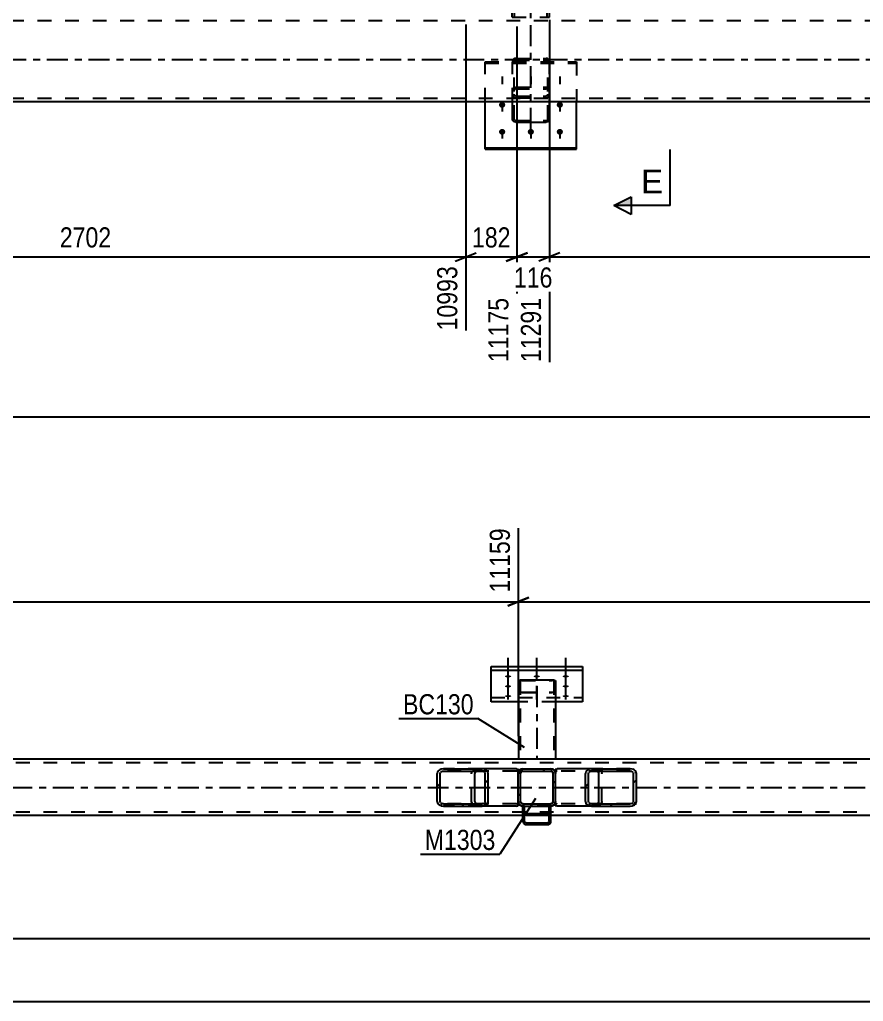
# Model space of a CAD drawing. Header units: millimetres. Extents: x 0 to 1189, y 0 to 841.
# Drawn here: x 416 to 535.9, y 386.8 to 526.3 of the extents above; entities that cross this region are included whole.
import ezdxf

# ---------------------------------------------------------------- set-up
doc = ezdxf.new("R2010")
doc.units = ezdxf.units.MM
doc.linetypes.add('DXK_LINE_DOT2', pattern=[3.9198, 1.9599, -1.9599])
doc.linetypes.add('DXK_LINE_DOT3', pattern=[5.9187, 2.979, -0.9799, 0.9799, -0.9799])
doc.styles.add('Arial', font='ARIAL.TTF', dxfattribs={"height": 0.2})
doc.styles.add('Arial Narrow', font='ARIALN.TTF', dxfattribs={"height": 0.2})

# ---------------------------------------------------------------- blocks, each defined once
blk = doc.blocks.new('Part-814467843-4849 - 4692')
at = {"color": 7, "linetype": 'DXK_LINE_DOT3'}
blk.add_line((488.68, 516.65), (488.68, 652.25), dxfattribs=at)
at = {"color": 7, "linetype": 'DXK_LINE_DOT2'}
for p, q in [((491.32, 642.25), (486.04, 642.25)), ((486.04, 641.59), (486.04, 642.25)), ((486.36, 526.65), (486.36, 642.25)), ((491, 526.65), (491, 642.25)), ((491.32, 641.59), (491.32, 642.25)), ((486.04, 526.65), (486.04, 527.31)), ((491.32, 526.65), (491.32, 527.31)), ((486.04, 526.65), (491.32, 526.65))]:
    blk.add_line(p, q, dxfattribs=at)
at = {"color": 2, "linetype": 'Continuous'}
for p, q in [((486.04, 527.31), (486.04, 641.59)), ((491.32, 527.31), (491.32, 641.59))]:
    blk.add_line(p, q, dxfattribs=at)
blk = doc.blocks.new('Part-814467843-4962 - 4692')
at = {"color": 7, "linetype": 'DXK_LINE_DOT2'}
for p, q in [((1047.69, 526.17), (118.04, 526.17)), ((1047.69, 515.13), (118.04, 515.13))]:
    blk.add_line(p, q, dxfattribs=at)
at = {"color": 7, "linetype": 'DXK_LINE_DOT3'}
blk.add_line((118.04, 520.65), (1047.69, 520.65), dxfattribs=at)
at = {"color": 2, "linetype": 'Continuous'}
blk.add_line((1042.89, 514.65), (118.04, 514.65), dxfattribs=at)
blk = doc.blocks.new('Bolt-814467843-5006 - 4692')
at = {"linetype": 'Continuous'}
for points in [[(484.59, 513.8), (484.5, 513.81), (484.42, 513.83), (484.34, 513.88), (484.27, 513.93), (484.21, 514), (484.18, 514.08), (484.16, 514.17), (484.16, 514.25), (484.18, 514.34), (484.21, 514.42), (484.27, 514.49), (484.34, 514.55), (484.42, 514.59), (484.5, 514.62), (484.59, 514.63), (484.69, 514.62), (484.77, 514.59), (484.85, 514.55), (484.92, 514.49), (484.98, 514.42), (485.01, 514.34), (485.03, 514.25), (485.03, 514.17), (485.01, 514.08), (484.98, 514), (484.92, 513.93), (484.85, 513.88), (484.77, 513.83), (484.69, 513.81)], [(492.79, 513.8), (492.7, 513.81), (492.62, 513.83), (492.54, 513.88), (492.47, 513.93), (492.41, 514), (492.38, 514.08), (492.36, 514.17), (492.36, 514.25), (492.38, 514.34), (492.41, 514.42), (492.47, 514.49), (492.54, 514.55), (492.62, 514.59), (492.7, 514.62), (492.79, 514.63), (492.89, 514.62), (492.97, 514.59), (493.05, 514.55), (493.12, 514.49), (493.18, 514.42), (493.21, 514.34), (493.23, 514.25), (493.23, 514.17), (493.21, 514.08), (493.18, 514), (493.12, 513.93), (493.05, 513.88), (492.97, 513.83), (492.89, 513.81)], [(484.59, 509.96), (484.5, 509.97), (484.42, 510), (484.34, 510.04), (484.27, 510.1), (484.21, 510.17), (484.18, 510.25), (484.16, 510.33), (484.16, 510.42), (484.18, 510.51), (484.21, 510.58), (484.27, 510.65), (484.34, 510.71), (484.42, 510.76), (484.5, 510.78), (484.59, 510.79), (484.69, 510.78), (484.77, 510.76), (484.85, 510.71), (484.92, 510.65), (484.98, 510.58), (485.01, 510.51), (485.03, 510.42), (485.03, 510.33), (485.01, 510.25), (484.98, 510.17), (484.92, 510.1), (484.85, 510.04), (484.77, 510), (484.69, 509.97)], [(488.67, 509.96), (488.58, 509.97), (488.5, 510), (488.42, 510.04), (488.35, 510.1), (488.29, 510.17), (488.26, 510.25), (488.24, 510.33), (488.24, 510.42), (488.26, 510.51), (488.29, 510.58), (488.35, 510.65), (488.42, 510.71), (488.5, 510.76), (488.58, 510.78), (488.67, 510.79), (488.77, 510.78), (488.85, 510.76), (488.93, 510.71), (489, 510.65), (489.06, 510.58), (489.09, 510.51), (489.11, 510.42), (489.11, 510.33), (489.09, 510.25), (489.06, 510.17), (489, 510.1), (488.93, 510.04), (488.85, 510), (488.77, 509.97)], [(492.79, 509.96), (492.7, 509.97), (492.62, 510), (492.54, 510.04), (492.47, 510.1), (492.41, 510.17), (492.38, 510.25), (492.36, 510.33), (492.36, 510.42), (492.38, 510.51), (492.41, 510.58), (492.47, 510.65), (492.54, 510.71), (492.62, 510.76), (492.7, 510.78), (492.79, 510.79), (492.89, 510.78), (492.97, 510.76), (493.05, 510.71), (493.12, 510.65), (493.18, 510.58), (493.21, 510.51), (493.23, 510.42), (493.23, 510.33), (493.21, 510.25), (493.18, 510.17), (493.12, 510.1), (493.05, 510.04), (492.97, 510), (492.89, 509.97)]]:
    blk.add_hatch(color=1, dxfattribs=at).paths.add_polyline_path(points)
at = {"color": 1, "linetype": 'DXK_LINE_DOT2'}
for p, q in [((484.59, 518.26), (484.59, 517.13)), ((488.67, 518.26), (488.67, 517.13)), ((492.79, 518.26), (492.79, 517.13))]:
    blk.add_line(p, q, dxfattribs=at)
at = {"color": 1, "linetype": 'Continuous'}
for p, q in [((484.59, 514.39), (484.59, 513.25)), ((492.79, 514.39), (492.79, 513.25)), ((484.59, 510.56), (484.59, 509.42)), ((488.67, 510.56), (488.67, 509.42)), ((492.79, 510.56), (492.79, 509.42))]:
    blk.add_line(p, q, dxfattribs=at)
blk = doc.blocks.new('Part-814467843-5013 - 4692')
at = {"color": 7, "linetype": 'DXK_LINE_DOT2'}
for p, q in [((486.09, 520.5), (486.05, 520.3)), ((486.05, 514.65), (486.05, 520.3)), ((486.29, 520.3), (486.31, 520.4)), ((486.29, 512.2), (486.29, 520.3)), ((486.31, 520.4), (486.36, 520.49)), ((486.53, 520.82), (486.35, 520.78)), ((486.36, 520.49), (486.44, 520.54)), ((486.44, 520.54), (486.53, 520.56)), ((486.53, 520.82), (490.85, 520.82)), ((486.53, 520.56), (490.85, 520.56)), ((491.04, 520.78), (490.85, 520.82)), ((490.85, 520.56), (490.95, 520.54)), ((490.95, 520.54), (491.02, 520.49)), ((491.02, 520.49), (491.08, 520.4)), ((491.08, 520.4), (491.09, 520.3)), ((491.09, 512.2), (491.09, 520.3)), ((491.33, 520.3), (491.3, 520.5)), ((491.33, 514.65), (491.33, 520.3)), ((486.05, 516.26), (486.09, 516.43)), ((486.09, 516.43), (486.19, 516.58)), ((486.19, 516.58), (486.35, 516.68)), ((486.31, 516.35), (486.29, 516.26)), ((486.36, 516.42), (486.31, 516.35)), ((486.35, 516.68), (486.53, 516.71)), ((486.44, 516.47), (486.36, 516.42)), ((486.53, 516.49), (486.44, 516.47)), ((486.53, 516.71), (490.85, 516.71)), ((486.53, 516.49), (490.85, 516.49)), ((490.85, 516.71), (491.04, 516.68)), ((490.95, 516.47), (490.85, 516.49)), ((491.02, 516.42), (490.95, 516.47)), ((491.08, 516.35), (491.02, 516.42)), ((491.04, 516.68), (491.19, 516.58)), ((491.09, 516.26), (491.08, 516.35)), ((491.19, 516.58), (491.3, 516.43)), ((491.3, 516.43), (491.33, 516.26)), ((486.05, 515.71), (486.09, 515.51)), ((486.31, 515.61), (486.29, 515.71)), ((486.36, 515.53), (486.31, 515.61)), ((486.35, 515.24), (486.53, 515.2)), ((486.44, 515.47), (486.36, 515.53)), ((486.53, 515.45), (486.44, 515.47)), ((486.53, 515.45), (490.85, 515.45)), ((486.53, 515.2), (490.85, 515.2)), ((490.95, 515.47), (490.85, 515.45)), ((490.85, 515.2), (491.04, 515.24)), ((491.02, 515.53), (490.95, 515.47)), ((491.08, 515.61), (491.02, 515.53)), ((491.09, 515.71), (491.08, 515.61)), ((491.3, 515.51), (491.33, 515.71)), ((486.29, 512.2), (486.31, 512.11)), ((486.31, 512.11), (486.36, 512.04)), ((486.36, 512.04), (486.44, 511.99)), ((486.44, 511.99), (486.53, 511.98)), ((486.53, 511.98), (490.85, 511.98)), ((490.85, 511.98), (490.95, 511.99)), ((490.95, 511.99), (491.02, 512.04)), ((491.02, 512.04), (491.08, 512.11)), ((491.08, 512.11), (491.09, 512.2))]:
    blk.add_line(p, q, dxfattribs=at)
at = {"color": 7, "linetype": 'DXK_LINE_DOT3'}
blk.add_line((488.69, 510.81), (488.69, 521.43), dxfattribs=at)
at = {"color": 2, "linetype": 'Continuous'}
for p, q in [((486.05, 512.2), (486.05, 514.65)), ((491.33, 512.2), (491.33, 514.65)), ((486.09, 512.03), (486.05, 512.2)), ((486.19, 511.88), (486.09, 512.03)), ((491.3, 512.03), (491.19, 511.88)), ((491.33, 512.2), (491.3, 512.03)), ((486.35, 511.78), (486.19, 511.88)), ((486.53, 511.75), (486.35, 511.78)), ((486.53, 511.75), (490.85, 511.75)), ((491.04, 511.78), (490.85, 511.75)), ((491.19, 511.88), (491.04, 511.78))]:
    blk.add_line(p, q, dxfattribs=at)
at = {"color": 7, "linetype": 'DXK_LINE_DOT2'}
for centre, start, end in [((486.55, 520.32), 114.3199, 159.2417), ((490.83, 520.32), 20.7583, 65.6801), ((486.55, 515.69), 200.7583, 245.6801), ((490.83, 515.69), 294.3199, 339.2417)]:
    blk.add_arc(centre, 0.496, start, end, dxfattribs=at)
blk = doc.blocks.new('Part-814467843-5017 - 4692')
at = {"color": 7, "linetype": 'DXK_LINE_DOT2'}
for p, q in [((482.19, 520.34), (495.19, 520.34)), ((482.19, 514.65), (482.19, 520.34)), ((495.19, 520.34), (495.19, 514.65)), ((482.19, 520.12), (495.19, 520.12))]:
    blk.add_line(p, q, dxfattribs=at)
at = {"color": 2, "linetype": 'Continuous'}
for p, q in [((482.19, 507.9), (482.19, 514.65)), ((495.19, 507.9), (495.19, 514.65)), ((482.19, 508.12), (495.19, 508.12)), ((482.19, 507.9), (495.19, 507.9))]:
    blk.add_line(p, q, dxfattribs=at)
blk = doc.blocks.new('Part-814467843-3594 - 3563')
at = {"linetype": 'Continuous'}
h = blk.add_hatch(dxfattribs=at)
h.set_pattern_fill('', scale=0.7, style=0, pattern_type=0)
h.set_pattern_definition([(45, (491.7732, 414.6427), (-1.57154, 1.57154), [])])
h.paths.add_polyline_path([(491.53, 414.59), (491.77, 414.64), (491.98, 414.78), (492.12, 414.99), (492.17, 415.23), (492.17, 419.23), (492.12, 419.48), (491.98, 419.69), (491.77, 419.83), (491.53, 419.87), (487.53, 419.87), (487.28, 419.83), (487.08, 419.69), (486.94, 419.48), (486.89, 419.23), (486.89, 415.23), (486.94, 414.99), (487.08, 414.78), (487.28, 414.64), (487.53, 414.59)])
h.paths.add_polyline_path([(487.41, 414.94), (487.3, 415.01), (487.23, 415.11), (487.21, 415.23), (487.21, 419.23), (487.23, 419.36), (487.3, 419.46), (487.41, 419.53), (487.53, 419.55), (491.53, 419.55), (491.65, 419.53), (491.75, 419.46), (491.82, 419.36), (491.85, 419.23), (491.85, 415.23), (491.82, 415.11), (491.75, 415.01), (491.65, 414.94), (491.53, 414.91), (487.53, 414.91)])
at = {"color": 7, "linetype": 'DXK_LINE_DOT2'}
for p, q in [((487.28, 419.83), (487.53, 419.87)), ((487.53, 419.87), (491.53, 419.87)), ((491.53, 419.87), (491.77, 419.83)), ((486.89, 419.23), (486.94, 419.48)), ((486.89, 415.23), (486.89, 419.23)), ((487.23, 419.36), (487.21, 419.23)), ((487.21, 415.23), (487.21, 419.23)), ((487.53, 419.55), (487.41, 419.53)), ((487.53, 419.55), (491.53, 419.55)), ((491.65, 419.53), (491.53, 419.55)), ((491.85, 419.23), (491.82, 419.36)), ((491.85, 415.23), (491.85, 419.23)), ((492.12, 419.48), (492.17, 419.23)), ((492.17, 415.23), (492.17, 419.23)), ((486.94, 414.99), (486.89, 415.23)), ((487.21, 415.23), (487.23, 415.11)), ((487.53, 414.59), (487.28, 414.64)), ((487.41, 414.94), (487.53, 414.91)), ((487.53, 414.91), (491.53, 414.91)), ((491.53, 414.59), (487.53, 414.59)), ((491.53, 414.91), (491.65, 414.94)), ((491.77, 414.64), (491.53, 414.59)), ((491.82, 415.11), (491.85, 415.23)), ((492.17, 415.23), (492.12, 414.99))]:
    blk.add_line(p, q, dxfattribs=at)
at = {"color": 2, "linetype": 'Continuous'}
for p, q in [((487.53, 419.87), (487.28, 419.83)), ((487.53, 419.87), (491.53, 419.87)), ((491.77, 419.83), (491.53, 419.87)), ((486.94, 419.48), (486.89, 419.23)), ((486.89, 415.23), (486.89, 419.23)), ((487.21, 419.23), (487.23, 419.36)), ((487.21, 415.23), (487.21, 419.23)), ((487.41, 419.53), (487.53, 419.55)), ((487.53, 419.55), (491.53, 419.55)), ((491.53, 419.55), (491.65, 419.53)), ((491.82, 419.36), (491.85, 419.23)), ((491.85, 415.23), (491.85, 419.23)), ((492.17, 419.23), (492.12, 419.48)), ((492.17, 415.23), (492.17, 419.23)), ((486.89, 415.23), (486.94, 414.99)), ((487.23, 415.11), (487.21, 415.23)), ((487.28, 414.64), (487.53, 414.59)), ((487.53, 414.91), (487.41, 414.94)), ((487.53, 414.91), (491.53, 414.91)), ((487.53, 414.59), (491.53, 414.59)), ((491.65, 414.94), (491.53, 414.91)), ((491.53, 414.59), (491.77, 414.64)), ((491.85, 415.23), (491.82, 415.11)), ((492.12, 414.99), (492.17, 415.23))]:
    blk.add_line(p, q, dxfattribs=at)
at = {"color": 7, "linetype": 'DXK_LINE_DOT3'}
blk.add_line((489.53, 417.23), (489.53, 417.23), dxfattribs=at)
at = {"color": 7, "linetype": 'DXK_LINE_DOT2'}
for centre, radius, start, end in [((487.53, 419.23), 0.64, 112.5, 157.5), ((487.53, 419.23), 0.32, 112.5, 157.5), ((491.53, 419.23), 0.32, 22.5, 67.5), ((491.53, 419.23), 0.64, 22.5, 67.5), ((487.53, 415.23), 0.64, 202.5, 247.5), ((487.53, 415.23), 0.32, 202.5, 247.5), ((491.53, 415.23), 0.32, 292.5, 337.5), ((491.53, 415.23), 0.64, 292.5, 337.5)]:
    blk.add_arc(centre, radius, start, end, dxfattribs=at)
at = {"color": 2, "linetype": 'Continuous'}
for centre, radius, start, end in [((487.53, 419.23), 0.64, 112.5, 157.5), ((487.53, 419.23), 0.32, 112.5, 157.5), ((491.53, 419.23), 0.32, 22.5, 67.5), ((491.53, 419.23), 0.64, 22.5, 67.5), ((487.53, 415.23), 0.64, 202.5, 247.5), ((487.53, 415.23), 0.32, 202.5, 247.5), ((491.53, 415.23), 0.32, 292.5, 337.5), ((491.53, 415.23), 0.64, 292.5, 337.5)]:
    blk.add_arc(centre, radius, start, end, dxfattribs=at)
blk = doc.blocks.new('Bolt-814467843-3668 - 3563')
at = {"linetype": 'Continuous'}
for points in [[(485.44, 433.16), (485.53, 433.16), (485.62, 433.15), (485.7, 433.13), (485.76, 433.11), (485.82, 433.09), (485.86, 433.06), (485.88, 433.03), (485.88, 432.99), (485.86, 432.96), (485.82, 432.93), (485.76, 432.91), (485.7, 432.89), (485.62, 432.87), (485.53, 432.86), (485.44, 432.86), (485.35, 432.86), (485.26, 432.87), (485.18, 432.89), (485.11, 432.91), (485.06, 432.93), (485.02, 432.96), (485, 432.99), (485, 433.03), (485.02, 433.06), (485.06, 433.09), (485.11, 433.11), (485.18, 433.13), (485.26, 433.15), (485.35, 433.16)], [(489.52, 433.16), (489.61, 433.16), (489.7, 433.15), (489.78, 433.13), (489.84, 433.11), (489.9, 433.09), (489.94, 433.06), (489.96, 433.03), (489.96, 432.99), (489.94, 432.96), (489.9, 432.93), (489.84, 432.91), (489.78, 432.89), (489.7, 432.87), (489.61, 432.86), (489.52, 432.86), (489.43, 432.86), (489.34, 432.87), (489.26, 432.89), (489.19, 432.91), (489.14, 432.93), (489.1, 432.96), (489.08, 432.99), (489.08, 433.03), (489.1, 433.06), (489.14, 433.09), (489.19, 433.11), (489.26, 433.13), (489.34, 433.15), (489.43, 433.16)], [(493.64, 433.16), (493.73, 433.16), (493.82, 433.15), (493.9, 433.13), (493.96, 433.11), (494.02, 433.09), (494.06, 433.06), (494.08, 433.03), (494.08, 432.99), (494.06, 432.96), (494.02, 432.93), (493.96, 432.91), (493.9, 432.89), (493.82, 432.87), (493.73, 432.86), (493.64, 432.86), (493.55, 432.86), (493.46, 432.87), (493.38, 432.89), (493.31, 432.91), (493.26, 432.93), (493.22, 432.96), (493.2, 432.99), (493.2, 433.03), (493.22, 433.06), (493.26, 433.09), (493.31, 433.11), (493.38, 433.13), (493.46, 433.15), (493.55, 433.16)], [(485.44, 431.75), (485.53, 431.75), (485.62, 431.74), (485.7, 431.72), (485.76, 431.7), (485.82, 431.68), (485.86, 431.65), (485.88, 431.62), (485.88, 431.58), (485.86, 431.55), (485.82, 431.53), (485.76, 431.5), (485.7, 431.48), (485.62, 431.46), (485.53, 431.45), (485.44, 431.45), (485.35, 431.45), (485.26, 431.46), (485.18, 431.48), (485.11, 431.5), (485.06, 431.53), (485.02, 431.55), (485, 431.58), (485, 431.62), (485.02, 431.65), (485.06, 431.68), (485.11, 431.7), (485.18, 431.72), (485.26, 431.74), (485.35, 431.75)], [(493.64, 431.75), (493.73, 431.75), (493.82, 431.74), (493.9, 431.72), (493.96, 431.7), (494.02, 431.68), (494.06, 431.65), (494.08, 431.62), (494.08, 431.58), (494.06, 431.55), (494.02, 431.53), (493.96, 431.5), (493.9, 431.48), (493.82, 431.46), (493.73, 431.45), (493.64, 431.45), (493.55, 431.45), (493.46, 431.46), (493.38, 431.48), (493.31, 431.5), (493.26, 431.53), (493.22, 431.55), (493.2, 431.58), (493.2, 431.62), (493.22, 431.65), (493.26, 431.68), (493.31, 431.7), (493.38, 431.72), (493.46, 431.74), (493.55, 431.75)], [(485.44, 430.36), (485.53, 430.35), (485.62, 430.34), (485.7, 430.33), (485.76, 430.31), (485.82, 430.28), (485.86, 430.25), (485.88, 430.22), (485.88, 430.19), (485.86, 430.16), (485.82, 430.13), (485.76, 430.1), (485.7, 430.08), (485.62, 430.07), (485.53, 430.06), (485.44, 430.05), (485.35, 430.06), (485.26, 430.07), (485.18, 430.08), (485.11, 430.1), (485.06, 430.13), (485.02, 430.16), (485, 430.19), (485, 430.22), (485.02, 430.25), (485.06, 430.28), (485.11, 430.31), (485.18, 430.33), (485.26, 430.34), (485.35, 430.35)], [(493.64, 430.36), (493.73, 430.35), (493.82, 430.34), (493.9, 430.33), (493.96, 430.31), (494.02, 430.28), (494.06, 430.25), (494.08, 430.22), (494.08, 430.19), (494.06, 430.16), (494.02, 430.13), (493.96, 430.1), (493.9, 430.08), (493.82, 430.07), (493.73, 430.06), (493.64, 430.05), (493.55, 430.06), (493.46, 430.07), (493.38, 430.08), (493.31, 430.1), (493.26, 430.13), (493.22, 430.16), (493.2, 430.19), (493.2, 430.22), (493.22, 430.25), (493.26, 430.28), (493.31, 430.31), (493.38, 430.33), (493.46, 430.34), (493.55, 430.35)]]:
    blk.add_hatch(color=1, dxfattribs=at).paths.add_polyline_path(points)
at = {"color": 1, "linetype": 'Continuous'}
for p, q in [((485.44, 432.52), (485.44, 435.64)), ((489.52, 432.52), (489.52, 435.64)), ((493.64, 432.52), (493.64, 435.64)), ((485.44, 431.11), (485.44, 434.23)), ((493.64, 431.11), (493.64, 434.23)), ((485.44, 429.72), (485.44, 432.84)), ((493.64, 429.72), (493.64, 432.84))]:
    blk.add_line(p, q, dxfattribs=at)
at = {"color": 1, "linetype": 'DXK_LINE_DOT2'}
blk.add_line((489.52, 429.72), (489.52, 432.84), dxfattribs=at)
blk = doc.blocks.new('Part-814467843-3657 - 3563')
at = {"color": 2, "linetype": 'Continuous'}
for p, q in [((486.9, 432.35), (486.93, 432.41)), ((486.93, 432.41), (487.04, 432.46)), ((487.04, 432.46), (487.19, 432.5)), ((487.19, 432.5), (487.38, 432.51)), ((487.38, 432.51), (491.7, 432.51)), ((491.7, 432.51), (491.88, 432.5)), ((491.88, 432.5), (492.04, 432.46)), ((492.04, 432.46), (492.14, 432.41)), ((492.14, 432.41), (492.18, 432.35)), ((486.9, 432.35), (486.9, 421.23)), ((492.18, 432.35), (492.18, 421.23))]:
    blk.add_line(p, q, dxfattribs=at)
at = {"color": 7, "linetype": 'DXK_LINE_DOT2'}
for p, q in [((487.21, 432.4), (487.16, 432.38)), ((487.29, 432.42), (487.21, 432.4)), ((487.38, 432.43), (487.29, 432.42)), ((487.38, 432.43), (491.7, 432.43)), ((491.79, 432.42), (491.7, 432.43)), ((491.87, 432.4), (491.79, 432.42)), ((491.92, 432.38), (491.87, 432.4)), ((487.16, 432.38), (487.14, 432.35)), ((487.14, 432.35), (487.14, 421.23)), ((491.94, 432.35), (491.92, 432.38)), ((491.94, 432.35), (491.94, 421.23)), ((486.93, 430.81), (486.9, 430.87)), ((487.04, 430.75), (486.93, 430.81)), ((487.19, 430.72), (487.04, 430.75)), ((487.14, 430.87), (487.16, 430.84)), ((487.16, 430.84), (487.21, 430.81)), ((487.38, 430.7), (487.19, 430.72)), ((487.21, 430.81), (487.29, 430.79)), ((487.29, 430.79), (487.38, 430.79)), ((487.38, 430.79), (491.7, 430.79)), ((487.38, 430.7), (491.7, 430.7)), ((491.7, 430.79), (491.79, 430.79)), ((491.88, 430.72), (491.7, 430.7)), ((491.79, 430.79), (491.87, 430.81)), ((491.87, 430.81), (491.88, 430.82)), ((491.88, 430.82), (491.92, 430.84)), ((492.04, 430.75), (491.88, 430.72)), ((491.92, 430.84), (491.94, 430.87)), ((492.14, 430.81), (492.04, 430.75)), ((492.18, 430.87), (492.14, 430.81)), ((492.18, 421.23), (486.9, 421.23))]:
    blk.add_line(p, q, dxfattribs=at)
at = {"color": 7, "linetype": 'DXK_LINE_DOT3'}
blk.add_line((489.54, 431.61), (489.54, 421.23), dxfattribs=at)
blk = doc.blocks.new('Part-814467843-3683 - 3563')
at = {"color": 2, "linetype": 'Continuous'}
for p, q in [((483.04, 429.38), (483.04, 434.43)), ((483.04, 434.43), (496.04, 434.43)), ((496.04, 433.83), (483.04, 433.83)), ((496.04, 434.43), (496.04, 429.38)), ((486.9, 429.38), (483.04, 429.38)), ((496.04, 429.38), (492.18, 429.38))]:
    blk.add_line(p, q, dxfattribs=at)
at = {"color": 7, "linetype": 'DXK_LINE_DOT2'}
for p, q in [((483.04, 429.99), (496.04, 429.99)), ((492.18, 429.38), (486.9, 429.38))]:
    blk.add_line(p, q, dxfattribs=at)
blk = doc.blocks.new('Part-814467843-3692 - 3563')
at = {"color": 2, "linetype": 'Continuous'}
for p, q in [((1043.73, 421.23), (118.89, 421.23)), ((487.54, 413.23), (251.54, 413.23)), ((727.53, 413.23), (491.54, 413.23))]:
    blk.add_line(p, q, dxfattribs=at)
at = {"color": 7, "linetype": 'DXK_LINE_DOT2'}
for p, q in [((1048.53, 420.75), (118.89, 420.75)), ((1048.53, 413.71), (118.89, 413.71)), ((491.54, 413.23), (487.54, 413.23))]:
    blk.add_line(p, q, dxfattribs=at)
at = {"color": 7, "linetype": 'DXK_LINE_DOT3'}
blk.add_line((118.89, 417.23), (1048.53, 417.23), dxfattribs=at)
blk = doc.blocks.new('Part-814467843-3708 - 3563')
at = {"linetype": 'Continuous'}
h = blk.add_hatch(dxfattribs=at)
h.set_pattern_fill('', scale=0.7, style=0, pattern_type=0)
h.set_pattern_definition([(45, (491.2412, 411.988), (-1.5715, 1.5715), [])])
h.paths.add_polyline_path([(491.06, 411.95), (491.24, 411.99), (491.4, 412.1), (491.5, 412.26), (491.54, 412.45), (491.54, 414.59), (491.3, 414.59), (491.3, 412.45), (491.28, 412.35), (491.23, 412.27), (491.15, 412.22), (491.06, 412.2), (488.02, 412.2), (487.93, 412.22), (487.85, 412.27), (487.8, 412.35), (487.78, 412.45), (487.78, 414.59), (487.54, 414.59), (487.54, 412.45), (487.57, 412.26), (487.68, 412.1), (487.83, 411.99), (488.02, 411.95)])
at = {"color": 7, "linetype": 'DXK_LINE_DOT2'}
for p, q in [((487.54, 412.45), (487.54, 414.59)), ((487.54, 414.59), (487.78, 414.59)), ((487.78, 412.45), (487.78, 414.59)), ((491.3, 412.45), (491.3, 414.59)), ((491.3, 414.59), (491.54, 414.59)), ((491.54, 412.45), (491.54, 414.59)), ((487.57, 413.6), (487.54, 413.79)), ((488.02, 413.29), (487.83, 413.33)), ((488.02, 413.29), (491.06, 413.29)), ((491.24, 413.33), (491.06, 413.29)), ((491.54, 413.79), (491.5, 413.6))]:
    blk.add_line(p, q, dxfattribs=at)
at = {"color": 2, "linetype": 'Continuous'}
for p, q in [((487.54, 412.45), (487.54, 414.59)), ((487.78, 414.59), (487.54, 414.59)), ((487.78, 412.45), (487.78, 414.59)), ((491.54, 414.59), (491.3, 414.59)), ((491.3, 414.59), (491.3, 412.45)), ((491.54, 412.45), (491.54, 414.59)), ((487.78, 413.79), (487.8, 413.69)), ((487.8, 413.69), (487.85, 413.61)), ((487.85, 413.61), (487.93, 413.56)), ((487.93, 413.56), (488.02, 413.54)), ((488.02, 413.54), (491.06, 413.54)), ((491.06, 413.54), (491.15, 413.56)), ((491.15, 413.56), (491.23, 413.61)), ((491.23, 413.61), (491.28, 413.69)), ((491.28, 413.69), (491.3, 413.79)), ((487.54, 412.45), (487.57, 412.26)), ((487.8, 412.35), (487.78, 412.45)), ((487.85, 412.27), (487.8, 412.35)), ((487.83, 411.99), (488.02, 411.95)), ((487.93, 412.22), (487.85, 412.27)), ((488.02, 412.2), (487.93, 412.22)), ((488.02, 412.2), (491.06, 412.2)), ((488.02, 411.95), (491.06, 411.95)), ((491.15, 412.22), (491.06, 412.2)), ((491.06, 411.95), (491.24, 411.99)), ((491.23, 412.27), (491.15, 412.22)), ((491.28, 412.35), (491.23, 412.27)), ((491.3, 412.45), (491.28, 412.35)), ((491.5, 412.26), (491.54, 412.45))]:
    blk.add_line(p, q, dxfattribs=at)
at = {"color": 7, "linetype": 'DXK_LINE_DOT2'}
for centre, start, end in [((488.03, 413.78), 201.5867, 246.5656), ((491.05, 413.78), 293.4344, 338.4133)]:
    blk.add_arc(centre, 0.488, start, end, dxfattribs=at)
at = {"color": 2, "linetype": 'Continuous'}
for centre, start, end in [((488.03, 412.44), 201.5867, 246.5656), ((491.05, 412.44), 293.4344, 338.4133)]:
    blk.add_arc(centre, 0.488, start, end, dxfattribs=at)
blk = doc.blocks.new('Part-814467843-3760 - 3563')
at = {"linetype": 'Continuous'}
h = blk.add_hatch(dxfattribs=at)
h.set_pattern_fill('', scale=0.7, style=0, pattern_type=0)
h.set_pattern_definition([(45, (482.0726, 414.6427), (-1.57154, 1.57154), [])])
h.paths.add_polyline_path([(481.74, 414.59), (482.07, 414.64), (482.36, 414.78), (482.55, 414.99), (482.61, 415.23), (482.61, 419.23), (482.55, 419.48), (482.36, 419.69), (482.07, 419.83), (481.74, 419.87), (476.25, 419.87), (475.91, 419.83), (475.62, 419.69), (475.43, 419.48), (475.37, 419.23), (475.37, 415.23), (475.43, 414.99), (475.62, 414.78), (475.91, 414.64), (476.25, 414.59)])
h.paths.add_polyline_path([(476.08, 414.94), (475.93, 415.01), (475.84, 415.11), (475.81, 415.23), (475.81, 419.23), (475.84, 419.36), (475.93, 419.46), (476.08, 419.53), (476.25, 419.55), (481.74, 419.55), (481.9, 419.53), (482.05, 419.46), (482.14, 419.36), (482.18, 419.23), (482.18, 415.23), (482.14, 415.11), (482.05, 415.01), (481.9, 414.94), (481.74, 414.91), (476.25, 414.91)])
at = {"color": 2, "linetype": 'Continuous'}
for p, q in [((476.25, 419.87), (475.91, 419.83)), ((476.25, 419.87), (481.74, 419.87)), ((486.63, 419.87), (481.74, 419.87)), ((482.07, 419.83), (481.74, 419.87)), ((486.63, 419.87), (486.89, 419.84)), ((475.43, 419.48), (475.37, 419.23)), ((475.37, 415.23), (475.37, 419.23)), ((475.81, 419.23), (475.84, 419.36)), ((475.81, 415.23), (475.81, 419.23)), ((476.08, 419.53), (476.25, 419.55)), ((476.25, 419.55), (481.74, 419.55)), ((480.73, 419.36), (480.7, 419.23)), ((480.7, 415.23), (480.7, 419.23)), ((481.14, 419.55), (480.97, 419.53)), ((481.74, 419.55), (481.9, 419.53)), ((482.14, 419.36), (482.18, 419.23)), ((482.18, 415.23), (482.18, 419.23)), ((482.61, 419.23), (482.55, 419.48)), ((482.61, 415.23), (482.61, 419.23)), ((486.89, 419.84), (486.89, 419.83)), ((486.89, 419.83), (486.89, 419.69)), ((486.89, 419.69), (486.89, 419.23)), ((475.37, 415.23), (475.43, 414.99)), ((475.84, 415.11), (475.81, 415.23)), ((475.91, 414.64), (476.25, 414.59)), ((476.25, 414.91), (476.08, 414.94)), ((476.25, 414.91), (481.74, 414.91)), ((476.25, 414.59), (481.74, 414.59)), ((480.7, 415.23), (480.73, 415.11)), ((480.97, 414.94), (481.14, 414.91)), ((481.9, 414.94), (481.74, 414.91)), ((481.74, 414.59), (482.07, 414.64)), ((486.63, 414.59), (481.74, 414.59)), ((482.18, 415.23), (482.14, 415.11)), ((482.55, 414.99), (482.61, 415.23)), ((486.63, 414.59), (486.89, 414.63)), ((486.89, 414.63), (486.89, 415.23))]:
    blk.add_line(p, q, dxfattribs=at)
at = {"color": 7, "linetype": 'DXK_LINE_DOT2'}
for p, q in [((481.74, 419.87), (476.25, 419.87)), ((480.8, 419.83), (481.14, 419.87)), ((486.63, 419.55), (476.25, 419.55)), ((480.26, 419.23), (480.33, 419.48)), ((480.26, 415.23), (480.26, 419.23)), ((486.8, 419.53), (486.63, 419.55)), ((486.89, 419.49), (486.8, 419.53)), ((486.89, 419.69), (486.89, 419.49)), ((486.89, 415.23), (486.89, 419.48)), ((486.63, 414.91), (476.25, 414.91)), ((481.74, 414.59), (476.25, 414.59)), ((480.33, 414.99), (480.26, 415.23)), ((481.14, 414.59), (480.8, 414.64)), ((486.63, 414.91), (486.8, 414.94)), ((486.8, 414.94), (486.89, 414.98))]:
    blk.add_line(p, q, dxfattribs=at)
at = {"color": 2, "linetype": 'Continuous'}
for centre, radius, start, end in [((476.11, 419.05), 0.802, 104.5547, 147.5896), ((476.18, 419.14), 0.401, 104.5547, 147.5896), ((481.07, 419.14), 0.401, 104.5547, 147.5896), ((481.8, 419.14), 0.401, 32.4104, 75.4453), ((481.87, 419.05), 0.802, 32.4104, 75.4453), ((476.11, 415.42), 0.802, 212.4104, 255.4453), ((476.18, 415.33), 0.401, 212.4104, 255.4453), ((481.07, 415.33), 0.401, 212.4104, 255.4453), ((481.8, 415.33), 0.401, 284.5547, 327.5896), ((481.87, 415.42), 0.802, 284.5547, 327.5896)]:
    blk.add_arc(centre, radius, start, end, dxfattribs=at)
at = {"color": 7, "linetype": 'DXK_LINE_DOT2'}
for centre, start, end in [((481.01, 419.05), 104.5547, 147.5896), ((481.01, 415.42), 212.4104, 255.4453)]:
    blk.add_arc(centre, 0.802, start, end, dxfattribs=at)
blk = doc.blocks.new('Part-814467843-3797 - 3563')
at = {"linetype": 'Continuous'}
h = blk.add_hatch(dxfattribs=at)
h.set_pattern_fill('', scale=0.7, style=0, pattern_type=0)
h.set_pattern_definition([(45, (503.1473, 414.6427), (-1.57154, 1.57154), [])])
h.paths.add_polyline_path([(502.81, 414.59), (503.15, 414.64), (503.43, 414.78), (503.62, 414.99), (503.69, 415.23), (503.69, 419.23), (503.62, 419.48), (503.43, 419.69), (503.15, 419.83), (502.81, 419.87), (497.32, 419.87), (496.98, 419.83), (496.7, 419.69), (496.51, 419.48), (496.44, 419.23), (496.44, 415.23), (496.51, 414.99), (496.7, 414.78), (496.98, 414.64), (497.32, 414.59)])
h.paths.add_polyline_path([(497.15, 414.94), (497.01, 415.01), (496.91, 415.11), (496.88, 415.23), (496.88, 419.23), (496.91, 419.36), (497.01, 419.46), (497.15, 419.53), (497.32, 419.55), (502.81, 419.55), (502.98, 419.53), (503.12, 419.46), (503.22, 419.36), (503.25, 419.23), (503.25, 415.23), (503.22, 415.11), (503.12, 415.01), (502.98, 414.94), (502.81, 414.91), (497.32, 414.91)])
at = {"color": 2, "linetype": 'Continuous'}
for p, q in [((492.17, 419.84), (492.43, 419.87)), ((497.32, 419.87), (492.43, 419.87)), ((497.32, 419.87), (496.98, 419.83)), ((497.32, 419.87), (502.81, 419.87)), ((503.15, 419.83), (502.81, 419.87)), ((492.17, 419.84), (492.17, 419.23)), ((496.51, 419.48), (496.44, 419.23)), ((496.44, 415.23), (496.44, 419.23)), ((496.88, 419.23), (496.91, 419.36)), ((496.88, 415.23), (496.88, 419.23)), ((497.15, 419.53), (497.32, 419.55)), ((497.32, 419.55), (502.81, 419.55)), ((498.08, 419.53), (497.92, 419.55)), ((498.36, 419.23), (498.32, 419.36)), ((498.36, 415.23), (498.36, 419.23)), ((502.81, 419.55), (502.98, 419.53)), ((503.22, 419.36), (503.25, 419.23)), ((503.25, 415.23), (503.25, 419.23)), ((503.69, 419.23), (503.62, 419.48)), ((503.69, 415.23), (503.69, 419.23)), ((492.17, 414.64), (492.17, 415.23)), ((492.17, 414.63), (492.17, 414.64)), ((492.43, 414.59), (492.17, 414.63)), ((497.32, 414.59), (492.43, 414.59)), ((496.44, 415.23), (496.51, 414.99)), ((496.91, 415.11), (496.88, 415.23)), ((496.98, 414.64), (497.32, 414.59)), ((497.32, 414.91), (497.15, 414.94)), ((497.32, 414.91), (502.81, 414.91)), ((497.32, 414.59), (502.81, 414.59)), ((497.92, 414.91), (498.08, 414.94)), ((498.32, 415.11), (498.36, 415.23)), ((502.98, 414.94), (502.81, 414.91)), ((502.81, 414.59), (503.15, 414.64)), ((503.25, 415.23), (503.22, 415.11)), ((503.62, 414.99), (503.69, 415.23))]:
    blk.add_line(p, q, dxfattribs=at)
at = {"color": 7, "linetype": 'DXK_LINE_DOT2'}
for p, q in [((502.81, 419.87), (497.32, 419.87)), ((497.92, 419.87), (498.25, 419.83)), ((492.17, 419.84), (492.17, 419.49)), ((492.26, 419.53), (492.17, 419.49)), ((492.17, 414.78), (492.17, 419.23)), ((492.43, 419.55), (492.26, 419.53)), ((502.81, 419.55), (492.43, 419.55)), ((498.73, 419.48), (498.79, 419.23)), ((498.79, 415.23), (498.79, 419.23)), ((492.17, 414.98), (492.26, 414.94)), ((492.26, 414.94), (492.43, 414.91)), ((502.81, 414.91), (492.43, 414.91)), ((497.92, 414.59), (497.32, 414.59)), ((498.25, 414.64), (497.92, 414.59)), ((497.92, 414.59), (502.81, 414.59)), ((498.79, 415.23), (498.73, 414.99))]:
    blk.add_line(p, q, dxfattribs=at)
at = {"color": 2, "linetype": 'Continuous'}
for centre, radius, start, end in [((497.19, 419.05), 0.802, 104.5547, 147.5896), ((497.25, 419.14), 0.401, 104.5547, 147.5896), ((497.98, 419.14), 0.401, 32.4104, 75.4453), ((502.88, 419.14), 0.401, 32.4104, 75.4453), ((502.95, 419.05), 0.802, 32.4104, 75.4453), ((497.19, 415.42), 0.802, 212.4104, 255.4453), ((497.25, 415.33), 0.401, 212.4104, 255.4453), ((497.98, 415.33), 0.401, 284.5547, 327.5896), ((502.88, 415.33), 0.401, 284.5547, 327.5896), ((502.95, 415.42), 0.802, 284.5547, 327.5896)]:
    blk.add_arc(centre, radius, start, end, dxfattribs=at)
at = {"color": 7, "linetype": 'DXK_LINE_DOT2'}
for centre, start, end in [((498.05, 419.05), 32.4104, 75.4453), ((498.05, 415.42), 284.5547, 327.5896)]:
    blk.add_arc(centre, 0.802, start, end, dxfattribs=at)
blk = doc.blocks.new('StraightDimension-814467843-6113 - 4692')
at = {"color": 7, "linetype": 'Continuous'}
for p, q in [((479.42, 525.65), (479.42, 482.16)), ((486.69, 525.33), (486.69, 477.66)), ((477.92, 492), (480.92, 493.2)), ((479.42, 492.6), (486.69, 492.6)), ((488.19, 493.2), (485.19, 492))]:
    blk.add_line(p, q, dxfattribs=at)
at = {"color": 0}
blk.add_wipeout([(486.4, 493.35), (486.4, 497.55), (479.71, 497.55), (479.71, 493.35)], dxfattribs=at)
at = {"color": 0, "linetype": 'Continuous'}
blk.add_wipeout([(486.09, 487.4), (481.89, 487.4), (481.89, 477.06), (486.09, 477.06)], dxfattribs=at)
at = {"color": 3, "style": 'Arial Narrow'}
blk.add_text('182', height=2.863, dxfattribs=at).set_placement((480.31, 493.95))
at = {"color": 3, "linetype": 'Continuous', "style": 'Arial Narrow'}
blk.add_text('11175', height=2.863, rotation=90.0002, dxfattribs=at).set_placement((485.49, 477.66))
blk = doc.blocks.new('StraightDimension-814467843-6126 - 4692')
at = {"color": 7, "linetype": 'Continuous'}
for p, q in [((371.32, 526.31), (371.32, 479.49)), ((479.42, 525.65), (479.42, 482.16)), ((372.82, 493.2), (369.82, 492)), ((371.32, 492.6), (479.42, 492.6)), ((477.92, 492), (480.92, 493.2))]:
    blk.add_line(p, q, dxfattribs=at)
at = {"color": 0}
blk.add_wipeout([(429.63, 493.35), (429.63, 497.55), (421.12, 497.55), (421.12, 493.35)], dxfattribs=at)
at = {"color": 3, "style": 'Arial Narrow'}
blk.add_text('2702', height=2.863, dxfattribs=at).set_placement((421.72, 493.95))
at = {"color": 0, "linetype": 'Continuous'}
blk.add_wipeout([(478.82, 491.9), (474.62, 491.9), (474.62, 481.56), (478.82, 481.56)], dxfattribs=at)
at = {"color": 3, "linetype": 'Continuous', "style": 'Arial Narrow'}
blk.add_text('10993', height=2.863, rotation=90.0002, dxfattribs=at).set_placement((478.22, 482.16))
blk = doc.blocks.new('StraightDimension-814467843-6084 - 4692')
at = {"color": 7, "linetype": 'Continuous'}
for p, q in [((491.32, 526.31), (491.32, 477.66)), ((599.42, 525.65), (599.42, 482.16)), ((492.82, 493.2), (489.82, 492)), ((491.32, 492.6), (599.42, 492.6)), ((597.92, 492), (600.92, 493.2))]:
    blk.add_line(p, q, dxfattribs=at)
at = {"color": 0}
blk.add_wipeout([(549.63, 493.35), (549.63, 497.55), (541.12, 497.55), (541.12, 493.35)], dxfattribs=at)
at = {"color": 3, "style": 'Arial Narrow'}
blk.add_text('2702', height=2.863, dxfattribs=at).set_placement((541.72, 493.95))
at = {"color": 0, "linetype": 'Continuous'}
blk.add_wipeout([(598.82, 491.9), (594.62, 491.9), (594.62, 481.56), (598.82, 481.56)], dxfattribs=at)
at = {"color": 3, "linetype": 'Continuous', "style": 'Arial Narrow'}
blk.add_text('13993', height=2.863, rotation=90.0002, dxfattribs=at).set_placement((598.22, 482.16))
blk = doc.blocks.new('StraightDimension-814467843-6100 - 4692')
at = {"color": 7, "linetype": 'Continuous'}
for p, q in [((491.32, 526.31), (491.32, 477.66)), ((486.69, 525.33), (486.69, 477.66)), ((485.19, 492), (488.19, 493.2)), ((486.69, 492.6), (491.32, 492.6)), ((492.82, 493.2), (489.82, 492))]:
    blk.add_line(p, q, dxfattribs=at)
at = {"color": 0}
blk.add_wipeout([(492.35, 487.65), (492.35, 491.85), (485.67, 491.85), (485.67, 487.65)], dxfattribs=at)
at = {"color": 3, "style": 'Arial Narrow'}
blk.add_text('116', height=2.863, dxfattribs=at).set_placement((486.27, 488.25))
at = {"color": 0, "linetype": 'Continuous'}
blk.add_wipeout([(490.72, 487.4), (486.52, 487.4), (486.52, 477.06), (490.72, 477.06)], dxfattribs=at)
at = {"color": 3, "linetype": 'Continuous', "style": 'Arial Narrow'}
blk.add_text('11291', height=2.863, rotation=90.0002, dxfattribs=at).set_placement((490.12, 477.66))
blk = doc.blocks.new('StraightDimension-814467843-5900 - 4692')
at = {"color": 7, "linetype": 'Continuous'}
blk.add_line((104.14, 469.88), (1048.69, 469.88), dxfattribs=at)
blk = doc.blocks.new('StraightDimension-814467843-3828 - 3563')
at = {"color": 7, "linetype": 'Continuous'}
blk.add_line((104.99, 386.84), (1049.53, 386.84), dxfattribs=at)
blk = doc.blocks.new('StraightDimension-814467843-3839 - 3563')
at = {"color": 7, "linetype": 'Continuous'}
blk.add_line((105.99, 395.77), (1048.53, 395.77), dxfattribs=at)
blk = doc.blocks.new('StraightDimension-814467843-3942 - 3563')
at = {"color": 7, "linetype": 'Continuous'}
for p, q in [((486.9, 424.54), (486.9, 454.06)), ((488.4, 444.22), (485.4, 443.02)), ((486.9, 443.62), (726.89, 443.62))]:
    blk.add_line(p, q, dxfattribs=at)
blk = doc.blocks.new('StraightDimension-814467843-3956 - 3563')
at = {"color": 7, "linetype": 'Continuous'}
for p, q in [((486.9, 424.54), (486.9, 454.06)), ((246.9, 443.62), (486.9, 443.62)), ((485.4, 443.02), (488.4, 444.22))]:
    blk.add_line(p, q, dxfattribs=at)
at = {"color": 0, "linetype": 'Continuous'}
blk.add_wipeout([(486.3, 454.66), (482.1, 454.66), (482.1, 444.32), (486.3, 444.32)], dxfattribs=at)
at = {"color": 3, "linetype": 'Continuous', "style": 'Arial Narrow'}
blk.add_text('11159', height=2.863, rotation=90.0002, dxfattribs=at).set_placement((485.7, 444.92))
blk = doc.blocks.new('SectionMark-814467843-6533 - 4692')
at = {"linetype": 'Continuous'}
blk.add_hatch(color=6, dxfattribs=at).paths.add_polyline_path([(502.96, 501.14), (502.96, 499.89), (500.46, 499.89)])
at = {"color": 6, "linetype": 'Continuous'}
for p, q in [((508.46, 499.89), (508.46, 507.89)), ((500.46, 499.89), (502.96, 501.14)), ((502.96, 501.14), (502.96, 498.64)), ((508.46, 499.89), (500.46, 499.89)), ((502.96, 498.64), (500.46, 499.89))]:
    blk.add_line(p, q, dxfattribs=at)
at = {"color": 0, "linetype": 'Continuous'}
blk.add_wipeout([(507.46, 501.64), (507.46, 505.14), (504.35, 505.14), (504.35, 501.64)], dxfattribs=at)
at = {"color": 3, "linetype": 'Continuous', "style": 'Arial'}
blk.add_text('E', height=3.34, dxfattribs=at).set_placement((504.35, 501.64))
blk = doc.blocks.new('Mark-814467843-3653 - 3563')
at = {"color": 0}
blk.add_wipeout([(480.55, 427.62), (480.55, 430.62), (470.51, 430.62), (470.51, 427.62)], dxfattribs=at)
blk.add_wipeout([(480.55, 427.62), (480.55, 430.62), (470.51, 430.62), (470.51, 427.62)], dxfattribs=at)
at = {"color": 30, "linetype": 'Continuous'}
for p in [(469.91, 427.02), (487.77, 422.9)]:
    blk.add_line(p, (481.15, 427.02), dxfattribs=at)
at = {"color": 3, "style": 'Arial Narrow'}
blk.add_text('BC130', height=2.863, dxfattribs=at).set_placement((470.51, 427.62))
blk = doc.blocks.new('Mark-814467843-3590 - 3563')
at = {"color": 0}
blk.add_wipeout([(483.65, 408.35), (483.65, 411.35), (473.6, 411.35), (473.6, 408.35)], dxfattribs=at)
blk.add_wipeout([(483.65, 408.35), (483.65, 411.35), (473.6, 411.35), (473.6, 408.35)], dxfattribs=at)
at = {"color": 30, "linetype": 'Continuous'}
for p in [(489.34, 415.66), (473, 407.75)]:
    blk.add_line(p, (484.25, 407.75), dxfattribs=at)
at = {"color": 3, "style": 'Arial Narrow'}
blk.add_text('M1303', height=2.863, dxfattribs=at).set_placement((473.6, 408.35))

msp = doc.modelspace()

# ---------------------------------------------------------------- block references
for name in ['Part-814467843-4849 - 4692', 'Part-814467843-4962 - 4692', 'Part-814467843-5017 - 4692', 'Part-814467843-5013 - 4692', 'Bolt-814467843-5006 - 4692', 'Bolt-814467843-3668 - 3563', 'Part-814467843-3683 - 3563', 'Part-814467843-3657 - 3563', 'Part-814467843-3692 - 3563', 'Part-814467843-3760 - 3563', 'Part-814467843-3594 - 3563', 'Part-814467843-3797 - 3563', 'Part-814467843-3708 - 3563', 'StraightDimension-814467843-3828 - 3563']:
    msp.add_blockref(name, (0, 0))

# ---------------------------------------------------------------- next in the draw order: block references
for name in ['StraightDimension-814467843-6084 - 4692', 'StraightDimension-814467843-6113 - 4692', 'StraightDimension-814467843-3942 - 3563', 'StraightDimension-814467843-3839 - 3563']:
    msp.add_blockref(name, (0, 0))

# ---------------------------------------------------------------- next in the draw order: block references
for name in ['StraightDimension-814467843-6126 - 4692', 'StraightDimension-814467843-6100 - 4692', 'StraightDimension-814467843-3956 - 3563', 'Mark-814467843-3590 - 3563']:
    msp.add_blockref(name, (0, 0))

# ---------------------------------------------------------------- next in the draw order: block references
for name in ['StraightDimension-814467843-5900 - 4692', 'Mark-814467843-3653 - 3563']:
    msp.add_blockref(name, (0, 0))

# ---------------------------------------------------------------- next in the draw order: block references
msp.add_blockref('SectionMark-814467843-6533 - 4692', (0, 0))

doc.saveas('drawing.dxf')
